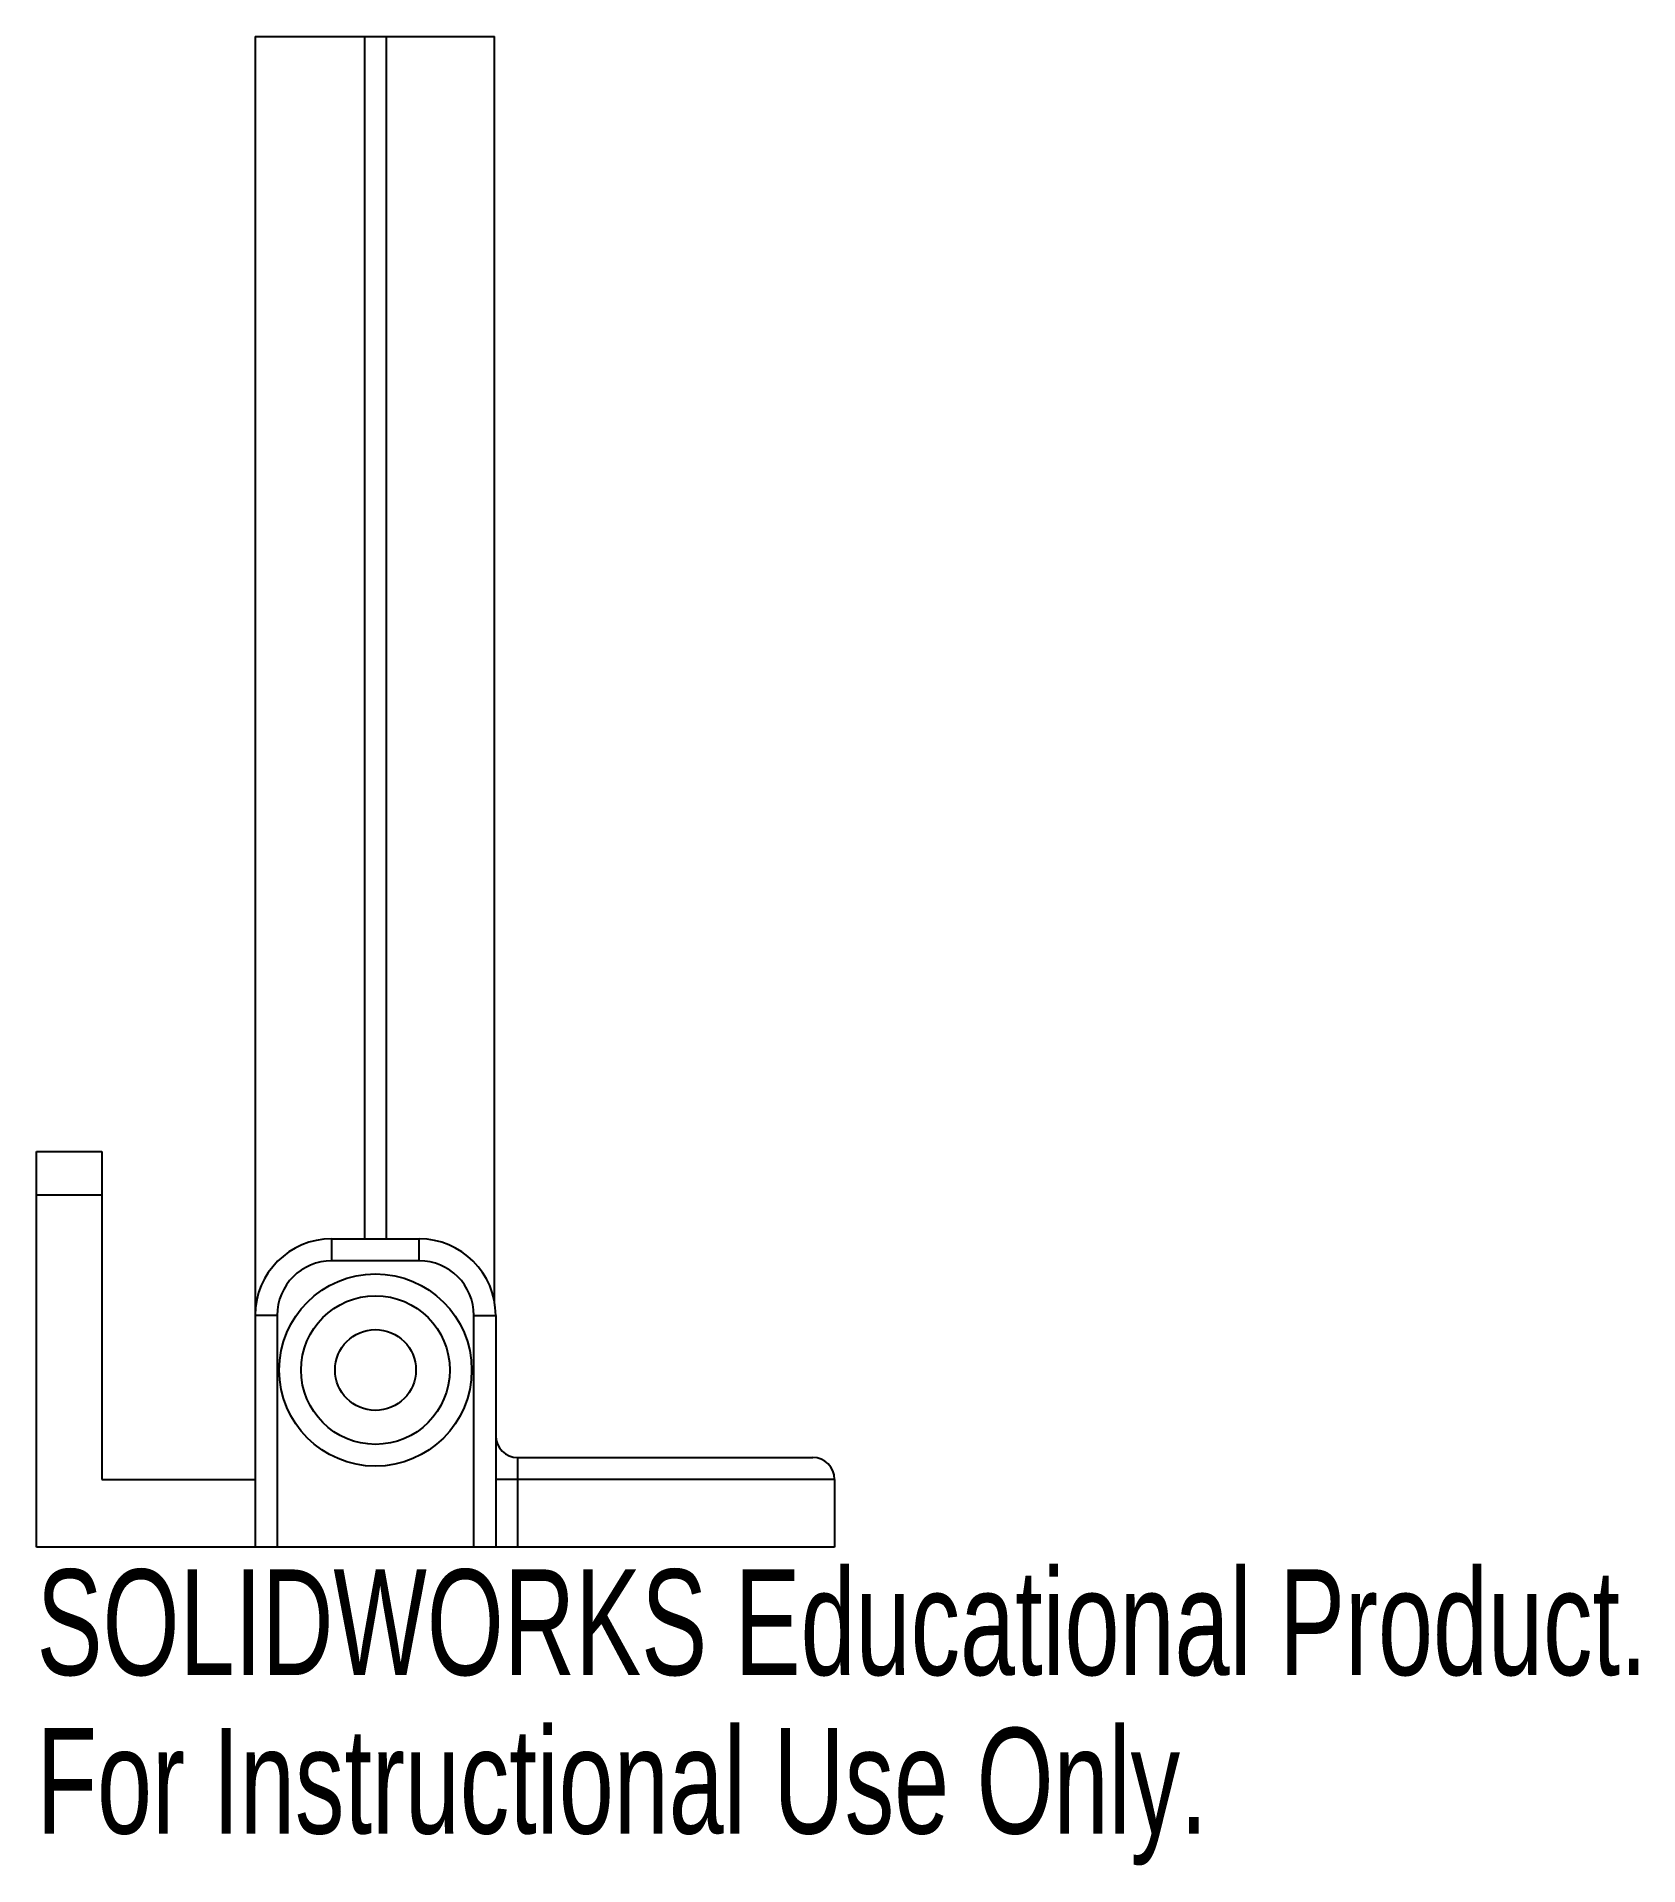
# Paper-space layout '_Left' of a CAD drawing. Header units: millimetres. Extents: x -30.4 to 42.8, y -14.7 to 69.
import ezdxf

# ---------------------------------------------------------------- set-up
doc = ezdxf.new("R2010")
doc.units = ezdxf.units.MM
doc.styles.add('SLDTEXTSTYLE0', font='TXT', dxfattribs={"width": 0.7})

psp = doc.layouts.new('_Left')

# ---------------------------------------------------------------- linework, layer by layer
at = {"color": 7, "linetype": 'Continuous', "lineweight": 25}
for p, q in [((-20.434, 69), (-20.434, -0.1)), ((-20.434, 69), (-9.496, 69)), ((-15.434, 69), (-15.434, 14)), ((-14.434, 14), (-14.434, 69)), ((-9.496, 11.156), (-9.496, 69)), ((-30.434, -0.1), (-30.434, 18)), ((-30.434, 18), (-27.449, 18)), ((-27.449, 18), (-27.449, 3)), ((-27.449, 16), (-30.434, 16)), ((-16.934, 13), (-16.934, 14)), ((-16.934, 14), (-12.934, 14)), ((-12.934, 13), (-12.934, 14)), ((-12.934, 13), (-16.934, 13)), ((-19.434, 10.5), (-20.434, 10.5)), ((-19.434, 10.5), (-19.434, -0.1)), ((-10.434, -0.1), (-10.434, 10.5)), ((-10.434, 10.5), (-9.434, 10.5)), ((-9.434, 10.5), (-9.434, -0.1)), ((-8.434, 4), (-8.434, -0.1)), ((-8.434, 4), (5.066, 4)), ((-27.449, 3), (-20.434, 3)), ((6.066, 3), (-9.434, 3)), ((6.066, 3), (6.066, -0.1)), ((6.066, -0.1), (-30.434, -0.1))]:
    psp.add_line(p, q, dxfattribs=at)
for radius in [4.4, 3.4, 1.85]:
    psp.add_circle((-14.934, 8), radius, dxfattribs=at)
for centre, radius, start, end in [((-16.934, 10.5), 3.5, 90, 180), ((-12.934, 10.5), 3.5, 0, 90), ((-16.934, 10.5), 2.5, 90, 180), ((-12.934, 10.5), 2.5, 0, 90), ((-8.434, 5), 1, 180, 270), ((5.066, 3), 1, 0, 90)]:
    psp.add_arc(centre, radius, start, end, dxfattribs=at)

# ---------------------------------------------------------------- texts
at = {"color": 7, "linetype": 'Continuous', "char_height": 4.83362, "attachment_point": 1, "style": 'SLDTEXTSTYLE0'}
for s, insert in [('SOLIDWORKS Educational Product.', (-30.434, -1.12)), ('For Instructional Use Only.', (-30.434, -8.37))]:
    psp.add_mtext(s, dxfattribs=dict(at, insert=insert))

doc.saveas('drawing.dxf')
